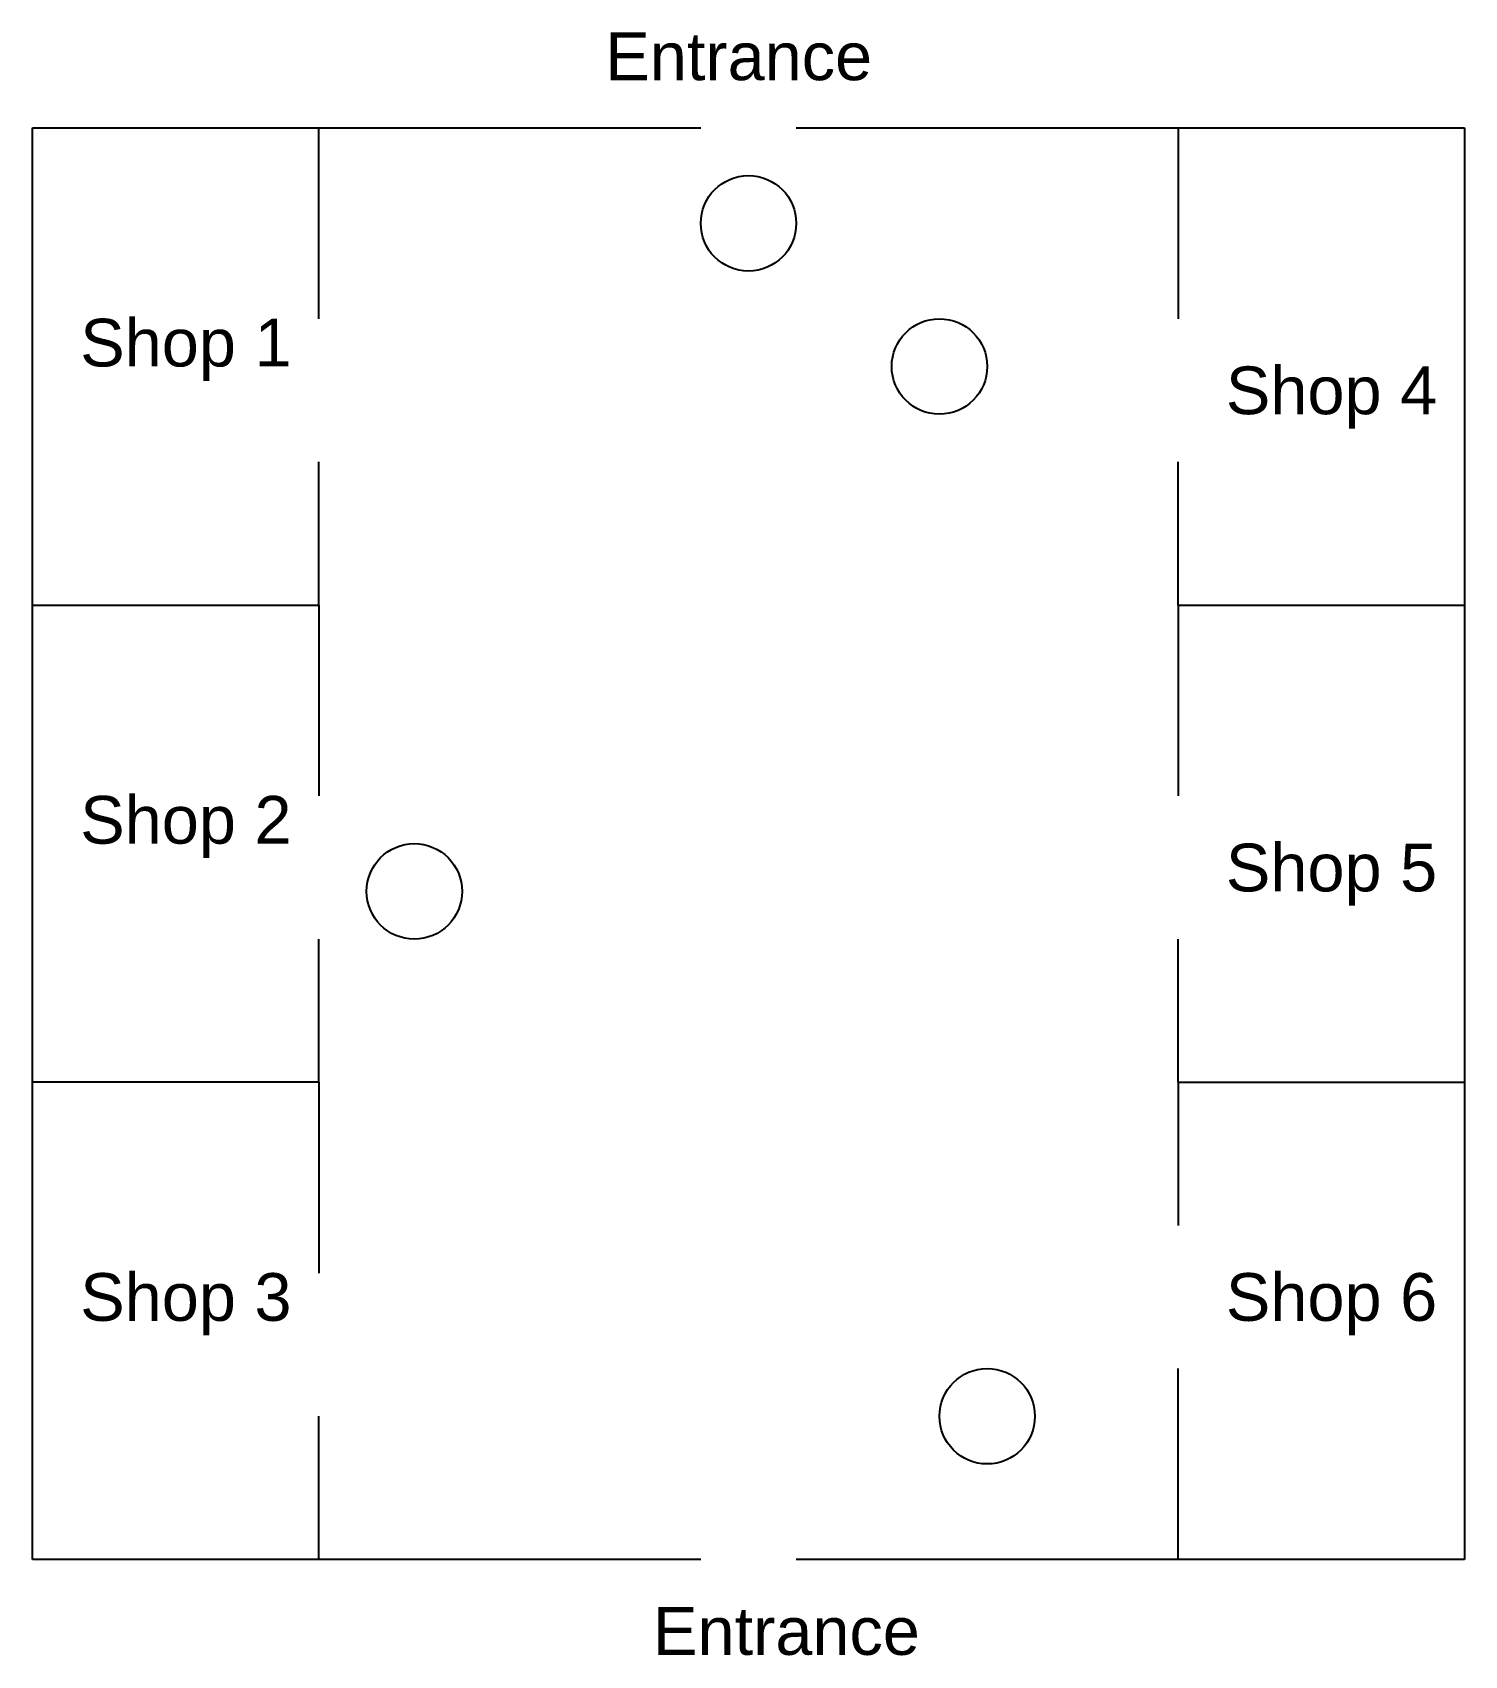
# Model space of a CAD drawing. Header units: millimetres. Extents: x 0 to 30, y -2 to 32.
import ezdxf

# ---------------------------------------------------------------- set-up
doc = ezdxf.new("R2010")
doc.units = ezdxf.units.MM
doc.layers.get('0').update_dxf_attribs({"lineweight": 25, "true_color": 0xffffff})
doc.styles.add('textstyle0', font='')
doc.styles.add('textstyle1', font='')
doc.styles.add('textstyle2', font='')
doc.styles.add('textstyle3', font='')
doc.styles.add('textstyle4', font='')
doc.styles.add('textstyle5', font='')
doc.styles.add('textstyle6', font='')
doc.styles.add('textstyle7', font='')
doc.styles.get('textstyle0').set_extended_font_data('Arial')
doc.styles.get('textstyle1').set_extended_font_data('Arial')
doc.styles.get('textstyle2').set_extended_font_data('Arial')
doc.styles.get('textstyle3').set_extended_font_data('Arial')
doc.styles.get('textstyle4').set_extended_font_data('Arial')
doc.styles.get('textstyle5').set_extended_font_data('Arial')
doc.styles.get('textstyle6').set_extended_font_data('Arial')
doc.styles.get('textstyle7').set_extended_font_data('Arial')

msp = doc.modelspace()

# ---------------------------------------------------------------- linework, layer by layer
for p, q in [((0, 0), (0, 30)), ((0, 30), (14, 30)), ((6, 26), (6, 30)), ((16, 30), (30, 30)), ((24, 30), (24, 26)), ((30, 30), (30, 0)), ((6, 20), (6, 23)), ((24, 20), (24, 23)), ((0, 20), (6, 20)), ((6, 20), (6, 16)), ((24, 20), (30, 20)), ((24, 20), (24, 16)), ((6, 10), (6, 13)), ((24, 10), (24, 13)), ((6, 10), (0, 10)), ((6, 10), (6, 6)), ((24, 10), (30, 10)), ((24, 10), (24, 7)), ((24, 0), (24, 4)), ((6, 0), (6, 3)), ((14, 0), (0, 0)), ((30, 0), (16, 0))]:
    msp.add_line(p, q)
for centre, radius in [((15, 28), 1), ((19, 25), 1), ((19, 25), 1), ((18, 25), 0), ((8, 14), 1), ((20, 3), 1)]:
    msp.add_circle(centre, radius)

# ---------------------------------------------------------------- texts
at = {"char_height": 1, "attachment_point": 1}
for s, insert, style in [('Entrance', (12, 32), 'textstyle6'), ('Shop 1', (1, 26), 'textstyle0'), ('Shop 4', (25, 25), 'textstyle5'), ('Shop 2', (1, 16), 'textstyle1'), ('Shop 5', (25, 15), 'textstyle4'), ('Shop 3', (1, 6), 'textstyle2'), ('Shop 6', (25, 6), 'textstyle3'), ('Entrance', (13, -1), 'textstyle7')]:
    msp.add_mtext(s, dxfattribs=dict(at, insert=insert, style=style))

doc.saveas('drawing.dxf')
